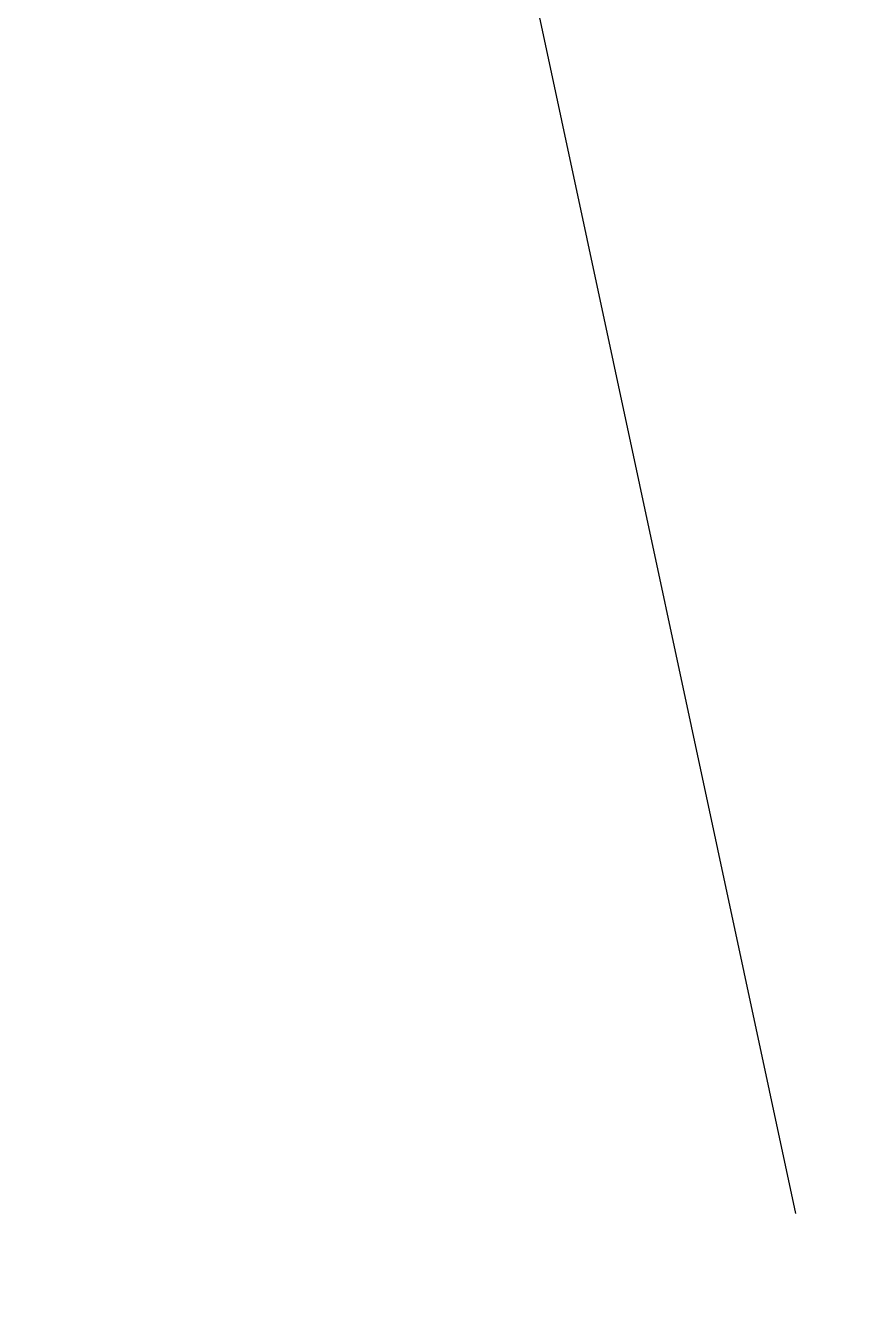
# Model space of a CAD drawing. Header units: millimetres. Extents: x 0 to 54, y -72.9 to 0.
# Drawn here: x 23.3265781 to 23.3266407, y -21.5892683 to -21.589172 of the extents above; entities that cross this region are included whole.
import ezdxf

# ---------------------------------------------------------------- set-up
doc = ezdxf.new("R2010")
doc.units = ezdxf.units.MM
doc.layers.add('0S-Alu contour', color=251, linetype='Continuous', true_color=0x696969)
doc.layers.add('0S-Plastic contour', color=18, linetype='Continuous', true_color=0x000000)

msp = doc.modelspace()

# ---------------------------------------------------------------- linework, layer by layer
at = {"layer": '0S-Alu contour'}
msp.add_line((23.00033028, -20.065669674), (23.326635837, -21.589260997), dxfattribs=at)
at = {"layer": '0S-Plastic contour'}
msp.add_rational_spline([(18.5, -21.35), (19.276874689, -22.751519038), (20.053749377, -24.153038076), (20.109167682, -24.253015345), (20.051151268, -24.351507673), (19.993134853, -24.45), (19.878825436, -24.45), (17.689412718, -24.45), (15.5, -24.45), (15.1, -24.45), (15.1, -24.85), (15.1, -25.25), (15.5, -25.25), (16.7, -25.25), (17.9, -25.25), (18.2, -25.25), (18.2, -25.55), (18.2, -25.65), (18.2, -25.75), (18.2, -26.05), (18.5, -26.05), (18.8, -26.05), (18.8, -25.75), (18.8, -25.6), (18.8, -25.45), (18.8, -25.25), (19, -25.25), (19.524871131, -25.25), (20.049742261, -25.25), (20.317691454, -25.25), (20.549742261, -25.383974596), (21.324871131, -25.831495458), (22.1, -26.279016319), (22.574752371, -26.553114728), (22.599019711, -27.100774156), (22.799509855, -31.625387078), (23, -36.15), (23, -41.15), (23, -46.15), (22.799509855, -50.674612922), (22.599019711, -55.199225844), (22.574752371, -55.746885272), (22.1, -56.020983681), (21.324871131, -56.468504542), (20.549742261, -56.916025404), (20.317691454, -57.05), (20.049742261, -57.05), (19.524871131, -57.05), (19, -57.05), (18.8, -57.05), (18.8, -56.85), (18.8, -56.7), (18.8, -56.55), (18.8, -56.25), (18.5, -56.25), (18.2, -56.25), (18.2, -56.55), (18.2, -56.65), (18.2, -56.75), (18.2, -57.05), (17.9, -57.05), (16.7, -57.05), (15.5, -57.05), (15.1, -57.05), (15.1, -57.45), (15.1, -57.85), (15.5, -57.85), (17.689412718, -57.85), (19.878825436, -57.85), (19.993134853, -57.85), (20.051151268, -57.948492327), (20.109167682, -58.046984655), (20.053749377, -58.146961924), (19.276874689, -59.548480962), (18.5, -60.95), (18.5, -61.25), (18.5, -61.55), (18.5, -62.35), (19.3, -62.35), (20.9, -62.35), (22.5, -62.35), (23, -62.35), (23, -61.85), (23, -61.06937411), (23, -60.288748219), (23, -60.208975816), (22.922222222, -60.191248615), (22.65, -60.129203412), (22.65, -59.85), (22.65, -59.570796588), (22.922222222, -59.508751385), (23, -59.491024184), (23, -59.411251781), (23, -59.13062589), (23, -58.85), (23, -58.35), (23.5, -58.35), (23.9, -58.35), (24.3, -58.35), (24.8, -58.35), (24.8, -57.85), (24.8, -56.5), (24.8, -55.15), (24.8, -54.65), (25.3, -54.65), (29, -54.65), (32.7, -54.65), (33.7, -54.65), (33.7, -53.65), (33.7, -46.362435565), (33.7, -39.074871131), (33.7, -38.786195996), (33.45, -38.641858429), (31.783012702, -37.679422863), (30.116025404, -36.716987298), (30, -36.65), (29.866025404, -36.65), (27.583012702, -36.65), (25.3, -36.65), (24.8, -36.65), (24.8, -36.15), (24.8, -30.3), (24.8, -24.45), (24.8, -23.95), (24.3, -23.95), (23.9, -23.95), (23.5, -23.95), (23, -23.95), (23, -23.45), (23, -23.16937411), (23, -22.888748219), (23, -22.808975816), (22.922222222, -22.791248615), (22.65, -22.729203412), (22.65, -22.45), (22.65, -22.170796588), (22.922222222, -22.108751385), (23, -22.091024184), (23, -22.011251781), (23, -21.23062589), (23, -20.45), (23, -19.95), (22.5, -19.95), (20.9, -19.95), (19.3, -19.95), (18.5, -19.95), (18.5, -20.75)], [1, 1, 1, 0.868198814489, 1, 0.868198814489, 1, 1, 1, 0.707106781187, 1, 0.707106781187, 1, 1, 1, 0.707106781187, 1, 1, 1, 0.707106781187, 1, 0.707106781187, 1, 1, 1, 0.707106781187, 1, 1, 1, 0.965925826289, 1, 1, 1, 0.876882743896, 1, 1, 1, 1, 1, 1, 1, 0.876882743896, 1, 1, 1, 0.965925826289, 1, 1, 1, 0.707106781187, 1, 1, 1, 0.707106781187, 1, 0.707106781187, 1, 1, 1, 0.707106781187, 1, 1, 1, 0.707106781187, 1, 0.707106781187, 1, 1, 1, 0.868198814489, 1, 0.868198814489, 1, 1, 1, 1, 1, 0.707106781187, 1, 1, 1, 0.707106781187, 1, 1, 1, 0.781735959971, 1, 0.781735959971, 1, 0.781735959971, 1, 0.781735959971, 1, 1, 1, 0.707106781187, 1, 1, 1, 0.707106781187, 1, 1, 1, 0.707106781187, 1, 1, 1, 0.707106781187, 1, 1, 1, 0.866025403784, 1, 1, 1, 0.965925826289, 1, 1, 1, 0.707106781187, 1, 1, 1, 0.707106781187, 1, 1, 1, 0.707106781187, 1, 1, 1, 0.781735959971, 1, 0.781735959971, 1, 0.781735959971, 1, 0.781735959971, 1, 1, 1, 0.707106781187, 1, 1, 1, 0.707106781187, 1], degree=2, knots=[-137.028698, -137.028698, -137.028698, -133.823833, -133.823833, -133.616139, -133.616139, -133.408444, -133.408444, -129.029619, -129.029619, -128.401301, -128.401301, -127.772982, -127.772982, -125.372982, -125.372982, -124.901743, -124.901743, -124.701743, -124.701743, -124.230504, -124.230504, -123.759265, -123.759265, -123.459265, -123.459265, -123.145106, -123.145106, -122.095364, -122.095364, -121.571765, -121.571765, -119.781682, -119.781682, -118.778766, -118.778766, -109.720661, -109.720661, -99.720661, -99.720661, -90.662555, -90.662555, -89.65964, -89.65964, -87.869556, -87.869556, -87.345957, -87.345957, -86.296215, -86.296215, -85.982056, -85.982056, -85.682056, -85.682056, -85.210817, -85.210817, -84.739578, -84.739578, -84.539578, -84.539578, -84.068339, -84.068339, -81.668339, -81.668339, -81.040021, -81.040021, -80.411702, -80.411702, -76.032877, -76.032877, -75.825183, -75.825183, -75.617488, -75.617488, -72.412623, -72.412623, -71.812623, -71.812623, -70.555986, -70.555986, -67.355986, -67.355986, -66.570588, -66.570588, -65.009336, -65.009336, -64.874666, -64.874666, -64.40332, -64.40332, -63.931974, -63.931974, -63.797303, -63.797303, -63.236052, -63.236052, -62.450654, -62.450654, -61.650654, -61.650654, -60.865255, -60.865255, -58.165255, -58.165255, -57.379857, -57.379857, -49.979857, -49.979857, -48.409061, -48.409061, -33.833932, -33.833932, -33.310333, -33.310333, -29.460591, -29.460591, -29.198792, -29.198792, -24.632766, -24.632766, -23.847368, -23.847368, -12.147368, -12.147368, -11.36197, -11.36197, -10.56197, -10.56197, -9.776572, -9.776572, -9.21532, -9.21532, -9.08065, -9.08065, -8.609303, -8.609303, -8.137957, -8.137957, -8.003287, -8.003287, -6.442035, -6.442035, -5.656637, -5.656637, -2.456637, -2.456637, -1.2, -1.2, -1.2], dxfattribs=at)

doc.saveas('drawing.dxf')
